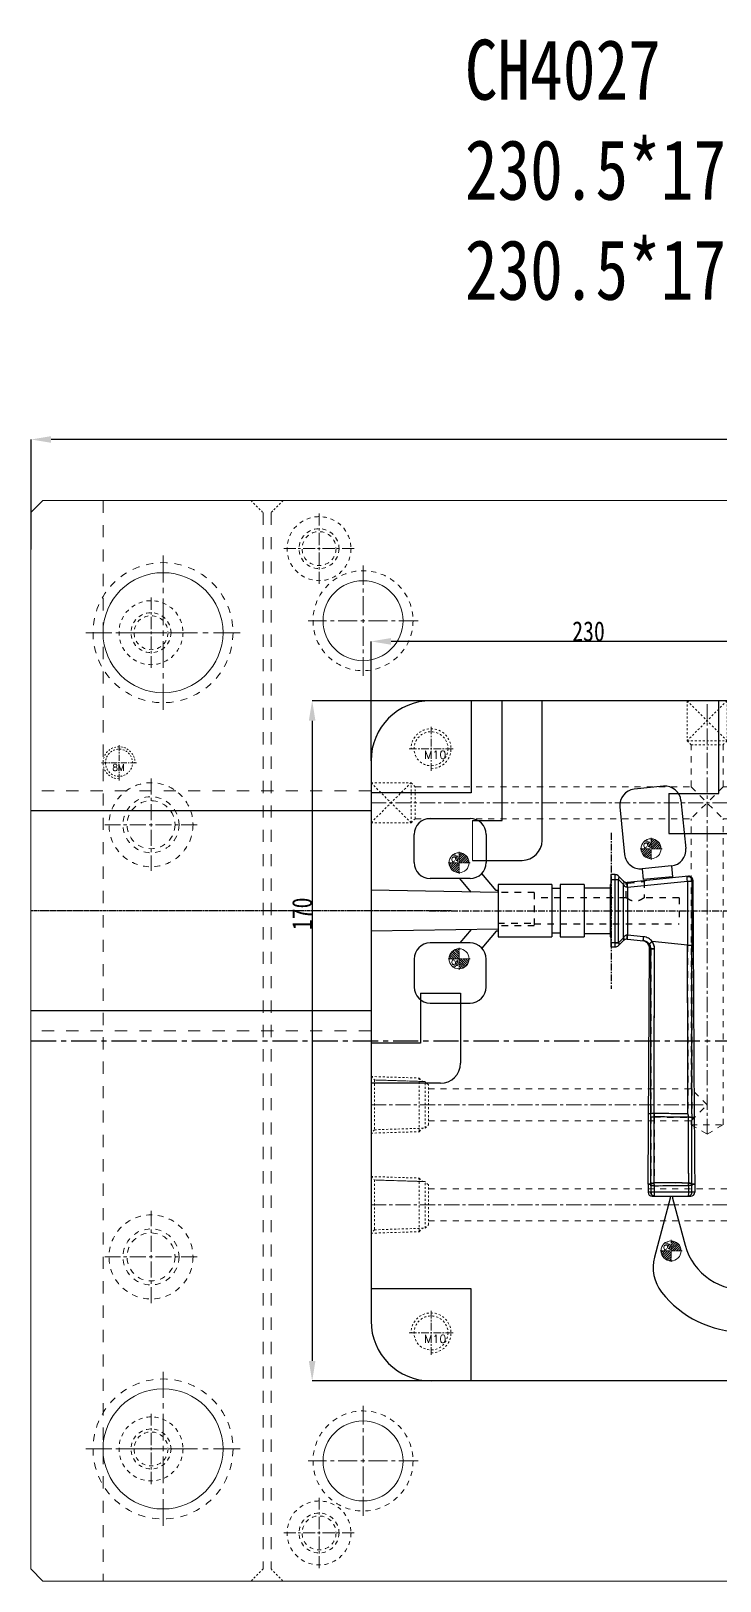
# Model space of a CAD drawing. Header units: millimetres. Extents: x 583 to 1942, y -5112 to 253.
# Drawn here: x 951.1 to 1123.4, y -1114.1 to -726.7 of the extents above; entities that cross this region are included whole.
import ezdxf

# ---------------------------------------------------------------- set-up
doc = ezdxf.new("R2010")
doc.units = ezdxf.units.MM
doc.header["$LTSCALE"] = 16.335
doc.header["$PDMODE"] = 3
doc.header["$PDSIZE"] = 0.3125
doc.linetypes.add('CENTER', pattern=[0.6, 0.375, -0.075, 0.075, -0.075])
doc.linetypes.add('HIDDEN', pattern=[0.2, 0.1, -0.1])
doc.layers.get('0').update_dxf_attribs({"linetype": 'CONTINUOUS'})
doc.layers.get('Defpoints').update_dxf_attribs({"linetype": 'CONTINUOUS'})
for name, color, linetype, lineweight in [('cool', 153, 'HIDDEN', 9), ('epin', 13, 'CONTINUOUS', 9), ('moldbase', 7, 'CONTINUOUS', 20), ('screw', 33, 'CONTINUOUS', 13)]:
    doc.layers.add(name, color=color, linetype=linetype, lineweight=lineweight)
doc.layers.add('DEFAULT_2', color=8, linetype='HIDDEN')
doc.styles.get("Standard").update_dxf_attribs({"font": 'txt', "width": 0.8})
doc.styles.add('TXT', font='txt.shx', dxfattribs={"bigfont": 'gbcbig.shx'})
doc.styles.add('TXT05', font='txt.shx', dxfattribs={"width": 0.5, "bigfont": 'gbcbig.shx'})
doc.dimstyles.new('副本 11', dxfattribs={"dimtxt": 2.5, "dimasz": 2.5, "dimexe": 1.25, "dimexo": 0.625, "dimtad": 1, "dimdsep": 46, "dimtxsty": 'Standard', "dimcen": 2.5, "dimadec": 0, "dimazin": 0, "dimtfac": 1, "dimtmove": 0, "dimatfit": 3, "dimfxl": 0, "dimarcsym": 0})

# ---------------------------------------------------------------- blocks, each defined once
blk = doc.blocks.new('*D40')
at = {"color": 4, "lineweight": -2}
for p, q in [((1036.12, -909.12), (1036.12, -879.3)), ((1261.12, -879.3), (1041.12, -879.3)), ((1266.12, -909.12), (1266.12, -879.3))]:
    blk.add_line(p, q, dxfattribs=at)
at = {"color": 4}
for points in [[(1041.12, -878.46), (1041.12, -880.13), (1036.12, -879.3)], [(1261.12, -878.46), (1261.12, -880.13), (1266.12, -879.3)]]:
    blk.add_solid(points, dxfattribs=at)
at = {"layer": 'Defpoints', "color": 0}
for p in [(1036.12, -879.3), (1036.12, -909.12), (1266.12, -909.12)]:
    blk.add_point(p, dxfattribs=at)
at = {"color": 6, "insert": (1090.48, -876.8), "char_height": 5, "attachment_point": 5}
blk.add_mtext('230', dxfattribs=at)
blk = doc.blocks.new('*D41')
at = {"color": 4, "lineweight": -2}
for p, q in [((1051.12, -894.12), (1021.4, -894.12)), ((1021.4, -899.12), (1021.4, -1059.12)), ((1051.12, -1064.12), (1021.4, -1064.12))]:
    blk.add_line(p, q, dxfattribs=at)
at = {"color": 4}
for points in [[(1020.56, -899.12), (1022.23, -899.12), (1021.4, -894.12)], [(1020.56, -1059.12), (1022.23, -1059.12), (1021.4, -1064.12)]]:
    blk.add_solid(points, dxfattribs=at)
at = {"layer": 'Defpoints', "color": 0}
for p in [(1051.12, -894.12), (1021.4, -1064.12), (1051.12, -1064.12)]:
    blk.add_point(p, dxfattribs=at)
at = {"color": 6, "insert": (1018.9, -947.38), "char_height": 5, "attachment_point": 5, "rotation": 90}
blk.add_mtext('170', dxfattribs=at)
blk = doc.blocks.new('*D44')
at = {"color": 4, "lineweight": -2}
for p, q in [((951.12, -856.36), (951.12, -828.83)), ((1346.12, -828.83), (956.12, -828.83)), ((1351.12, -856.36), (1351.12, -828.83))]:
    blk.add_line(p, q, dxfattribs=at)
at = {"color": 4}
for points in [[(956.12, -828), (956.12, -829.66), (951.12, -828.83)], [(1346.12, -828), (1346.12, -829.66), (1351.12, -828.83)]]:
    blk.add_solid(points, dxfattribs=at)
at = {"layer": 'Defpoints', "color": 0}
for p in [(951.12, -828.83), (951.12, -856.36), (1351.12, -856.36)]:
    blk.add_point(p, dxfattribs=at)
at = {"color": 6, "insert": (1139.12, -826.33), "char_height": 5, "attachment_point": 5}
blk.add_mtext('400', dxfattribs=at)
blk = doc.blocks.new('screw_m10_g')
at = {"layer": 'screw', "color": 1, "linetype": 'CENTER', "ltscale": 0.310989}
for p, q in [((0, -5.5), (0, 5.5)), ((-5.5, 0), (5.5, 0))]:
    blk.add_line(p, q, dxfattribs=at)
at = {"layer": 'screw', "linetype": 'HIDDEN', "ltscale": 0.310989}
blk.add_circle((0, 0), 4.25, dxfattribs=at)
at = {"layer": 'screw', "color": 92, "linetype": 'HIDDEN', "ltscale": 0.310989}
blk.add_arc((0, 0), 5, 270, 180, dxfattribs=at)
at = {"layer": 'screw', "color": 6, "style": 'TXT'}
blk.add_text('M10', height=2, dxfattribs=at).set_placement((-1.7, -2.5))
blk = doc.blocks.new('screw_m8_g')
at = {"layer": 'screw', "color": 1, "linetype": 'CENTER', "ltscale": 0.248791}
for p, q in [((0, -4.4), (0, 4.4)), ((-4.4, 0), (4.4, 0))]:
    blk.add_line(p, q, dxfattribs=at)
at = {"layer": 'screw', "linetype": 'HIDDEN', "ltscale": 0.248791}
blk.add_circle((0, 0), 3.4, dxfattribs=at)
at = {"layer": 'screw', "color": 92, "linetype": 'HIDDEN', "ltscale": 0.248791}
blk.add_arc((0, 0), 4, 270, 180, dxfattribs=at)
at = {"layer": 'screw', "color": 6, "style": 'TXT'}
blk.add_text('M8', height=1.6, dxfattribs=at).set_placement((-1.36, -2))
blk = doc.blocks.new('epin_ejp_5')
at = {"layer": 'epin'}
h = blk.add_hatch(dxfattribs=at)
h.set_pattern_fill('_ANSI31', color=123, scale=0.125, angle=90, style=0)
h.set_pattern_definition([(135, (-1062.761, -302.86763), (-0.280633, -0.280633), [])])
h.paths.add_polyline_path([(0, 2.5, 0.414214), (-2.5, 0), (0, 0)])
h.paths.add_polyline_path([(2.5, 0), (0, 0), (0, -2.5, 0.414214)])
at = {"layer": 'epin', "color": 1, "linetype": 'CENTER', "ltscale": 0.1}
for p, q in [((-2.75, 0), (2.75, 0)), ((0, -2.75), (0, 2.75))]:
    blk.add_line(p, q, dxfattribs=at)
at = {"layer": 'epin'}
blk.add_circle((0, 0), 2.5, dxfattribs=at)
at = {"layer": 'epin', "color": 6, "style": 'TXT05', "width": 0.5}
blk.add_text('%%c5', height=1.75, dxfattribs=at).set_placement((0.1, 0.25))
blk = doc.blocks.new('cool_jt_f12')
at = {"layer": 'cool', "ltscale": 0.3}
for p, q in [((0, 7.0785), (0.856, 6.2225)), ((0, 7.0785), (12, 6.7035)), ((0.856, 6.2225), (0.856, -6.2225)), ((13.5, 5.827375), (0.856, 6.2225)), ((0.856, 6.2225), (13.5, 5.827375)), ((12, 6.7035), (12.856, 5.8475)), ((12, 6.7035), (12, -6.7035)), ((14.327375, 5), (13.5, 5.827375)), ((13.5, -5.827375), (13.5, 5.827375)), ((14.327375, -5), (14.327375, 5)), ((0.856, -6.2225), (0, -7.0785)), ((0, -7.0785), (12, -6.7035)), ((0.856, -6.2225), (13.5, -5.827375)), ((12, -6.7035), (12.856, -5.8475)), ((13.5, -5.827375), (14.327375, -5))]:
    blk.add_line(p, q, dxfattribs=at)
blk = doc.blocks.new('8')
at = {"layer": 'cool', "ltscale": 0.932966}
for p, q in [((867.02, 868.75), (1068.36, 868.75)), ((867.02, 860.75), (1068.36, 860.75))]:
    blk.add_line(p, q, dxfattribs=at)
at = {"layer": 'cool', "color": 1, "linetype": 'CENTER', "ltscale": 0.621977}
blk.add_line((852.69, 864.75), (1082.69, 864.75), dxfattribs=at)
at = {"layer": 'cool', "color": 0, "ltscale": 0.932966}
blk.add_blockref('cool_jt_f12', (852.69, 864.75), dxfattribs=at)
at = {"layer": 'cool', "color": 0, "ltscale": 0.932966, "rotation": 180}
blk.add_blockref('cool_jt_f12', (1082.69, 864.75), dxfattribs=at)
blk = doc.blocks.new('cool_jt_g12')
at = {"layer": 'cool', "ltscale": 0.3}
for p, q in [((0, 5), (10, 5)), ((0, -5), (10, 5)), ((0, 5), (10, -5)), ((10, -5), (10, 5)), ((10, 5), (11, 4)), ((11, -4), (11, 4)), ((0, -5), (10, -5)), ((10, -5), (11, -4))]:
    blk.add_line(p, q, dxfattribs=at)
blk = doc.blocks.new('9')
at = {"layer": 'cool', "color": 1, "linetype": 'CENTER', "ltscale": 0.621977}
for p, q in [((1286.69, 882.45), (1286.69, 990.75)), ((1348.69, 882.45), (1348.69, 990.75)), ((1202.69, 965.25), (1432.69, 965.25)), ((1202.69, 889.75), (1286.69, 889.75)), ((1432.69, 889.75), (1348.69, 889.75))]:
    blk.add_line(p, q, dxfattribs=at)
at = {"layer": 'cool', "ltscale": 0.932966}
for p, q in [((1282.69, 969.25), (1282.69, 979.75)), ((1290.69, 969.25), (1290.69, 979.75)), ((1344.69, 969.25), (1344.69, 979.75)), ((1352.69, 969.25), (1352.69, 979.75)), ((1213.69, 969.25), (1282.69, 969.25)), ((1282.69, 969.25), (1290.69, 961.25)), ((1290.69, 969.25), (1282.69, 961.25)), ((1290.69, 969.25), (1344.69, 969.25)), ((1352.69, 969.25), (1344.69, 961.25)), ((1344.69, 969.25), (1352.69, 961.25)), ((1352.69, 969.25), (1421.69, 969.25)), ((1213.69, 961.25), (1282.69, 961.25)), ((1282.69, 893.75), (1282.69, 961.25)), ((1290.69, 961.25), (1344.69, 961.25)), ((1290.69, 884.75), (1290.69, 961.25)), ((1344.69, 884.75), (1344.69, 961.25)), ((1352.69, 961.25), (1421.69, 961.25)), ((1352.69, 893.75), (1352.69, 961.25)), ((1217.02, 893.75), (1282.69, 893.75)), ((1286.69, 889.75), (1282.69, 893.75)), ((1348.69, 889.75), (1352.69, 893.75)), ((1418.36, 893.75), (1352.69, 893.75)), ((1282.69, 885.75), (1286.69, 889.75)), ((1352.69, 885.75), (1348.69, 889.75)), ((1217.02, 885.75), (1282.69, 885.75)), ((1282.69, 885.75), (1282.69, 884.75)), ((1282.69, 884.75), (1290.69, 884.75)), ((1282.69, 884.75), (1286.69, 882.45)), ((1286.69, 882.45), (1290.69, 884.75)), ((1352.69, 884.75), (1344.69, 884.75)), ((1348.69, 882.45), (1344.69, 884.75)), ((1352.69, 884.75), (1348.69, 882.45)), ((1418.36, 885.75), (1352.69, 885.75)), ((1352.69, 885.75), (1352.69, 884.75))]:
    blk.add_line(p, q, dxfattribs=at)
at = {"layer": 'cool', "color": 0, "ltscale": 0.932966}
for p, rotation in [((1286.69, 990.75), 270), ((1432.69, 965.25), 180)]:
    blk.add_blockref('cool_jt_g12', p, dxfattribs=dict(at, rotation=rotation))
at = {"layer": 'cool', "color": 0, "ltscale": 0.932966, "extrusion": (0, 0, -1), "zscale": -1, "rotation": 270}
blk.add_blockref('cool_jt_g12', (-1348.69, 990.75), dxfattribs=at)
at = {"layer": 'cool', "color": 0, "ltscale": 0.932966}
for name, p in [('cool_jt_g12', (1202.69, 965.25)), ('cool_jt_f12', (1202.69, 889.75))]:
    blk.add_blockref(name, p, dxfattribs=at)
at = {"layer": 'cool', "color": 0, "ltscale": 0.932966, "extrusion": (0, 0, -1), "zscale": -1}
blk.add_blockref('cool_jt_f12', (-1432.69, 889.75), dxfattribs=at)

msp = doc.modelspace()

# ---------------------------------------------------------------- linework, layer by layer
for p, q in [((1251.117, -894.118), (1051.117, -894.118)), ((1061.117, -894.118), (1061.117, -917.118)), ((1036.117, -909.118), (1036.117, -1049.118)), ((1061.117, -917.118), (1036.117, -917.118)), ((1036.117, -921.618), (951.117, -921.618)), ((1098.313, -920.62), (1099.507, -932.56)), ((1113.597, -919.092), (1114.791, -931.032)), ((1050.877, -923.565), (1060.877, -923.565)), ((1046.877, -934.565), (1046.877, -927.565)), ((1067.377, -941.545), (1063.806, -937.289)), ((1103.885, -936.143), (1104.153, -938.829)), ((1111.209, -935.41), (1111.477, -938.097)), ((1060.877, -938.565), (1050.877, -938.565)), ((1061.171, -941.928), (1058.349, -938.565)), ((1067.877, -942.045), (1036.117, -941.49)), ((1067.877, -941.545), (1067.377, -941.545)), ((1067.877, -942.045), (1067.877, -941.545)), ((1067.877, -951.19), (1036.117, -951.745)), ((1061.171, -951.307), (1058.349, -954.67)), ((1067.377, -951.69), (1063.806, -955.946)), ((1067.877, -951.69), (1067.377, -951.69)), ((1067.877, -951.19), (1067.877, -951.69)), ((1060.877, -954.67), (1050.877, -954.67)), ((1046.877, -958.67), (1046.877, -965.67)), ((1036.117, -971.618), (951.117, -971.618)), ((1050.877, -969.67), (1060.877, -969.67)), ((1061.117, -1041.118), (1036.117, -1041.118)), ((1061.117, -1064.118), (1061.117, -1041.118)), ((1251.117, -1064.118), (1051.117, -1064.118))]:
    msp.add_line(p, q)
at = {"color": 5}
for p, q in [((1068.874, -924.017), (1068.874, -894.118)), ((1078.874, -929.017), (1078.874, -894.118)), ((1123.085, -917.306), (1123.085, -894.118)), ((1110.595, -917.306), (1123.085, -917.306)), ((1110.595, -917.306), (1110.595, -927.306)), ((1061.505, -924.017), (1068.874, -924.017)), ((1110.595, -927.306), (1128.085, -927.306)), ((1061.505, -934.017), (1073.874, -934.017)), ((1048.478, -967.243), (1048.478, -979.733)), ((1048.478, -967.243), (1058.478, -967.243)), ((1058.478, -967.243), (1058.478, -984.733)), ((1048.478, -979.733), (1036.117, -979.733)), ((1053.478, -989.733), (1036.117, -989.733))]:
    msp.add_line(p, q, dxfattribs=at)
at = {"color": 7, "linetype": 'Continuous'}
for p, q in [((1109.219, -915.509), (1101.895, -916.242)), ((1064.877, -927.565), (1064.877, -934.565)), ((1111.209, -935.41), (1103.885, -936.143)), ((1067.877, -940.085), (1067.877, -953.15)), ((1081.344, -940.085), (1067.877, -940.085)), ((1067.877, -940.085), (1067.877, -953.15)), ((1081.344, -940.085), (1081.344, -953.15)), ((1083.354, -941.09), (1081.344, -941.09)), ((1083.354, -940.085), (1083.354, -953.15)), ((1089.384, -940.085), (1083.354, -940.085)), ((1089.384, -940.085), (1089.384, -953.15)), ((1095.916, -940.939), (1089.384, -940.939)), ((1095.916, -940.085), (1095.916, -953.15)), ((1096.117, -940.085), (1095.916, -940.085)), ((1096.117, -955.663), (1096.117, -937.573)), ((1097.125, -937.573), (1096.117, -937.573)), ((1096.117, -938.779), (1097.978, -938.779)), ((1097.125, -955.663), (1097.125, -937.573)), ((1099.23, -939.178), (1097.978, -937.926)), ((1097.978, -954.599), (1097.978, -938.779)), ((1097.978, -938.779), (1099.23, -940.031)), ((1099.23, -953.346), (1099.23, -940.031)), ((1115.487, -937.997), (1100.203, -939.526)), ((1100.203, -940.726), (1115.199, -939.226)), ((1100.203, -940.726), (1100.203, -952.709)), ((1111.477, -938.097), (1104.153, -938.829)), ((1115.199, -939.226), (1116.301, -939.225)), ((1115.199, -939.226), (1115.219, -955.211)), ((1116.301, -939.225), (1116.319, -955.211)), ((1116.316, -939.023), (1116.592, -938.992)), ((1116.592, -938.992), (1116.932, -998.26)), ((1081.344, -952.145), (1083.354, -952.145)), ((1089.384, -952.296), (1095.916, -952.296)), ((1104.24, -953.113), (1100.203, -952.709)), ((1067.877, -953.15), (1081.344, -953.15)), ((1083.354, -953.15), (1089.384, -953.15)), ((1095.916, -953.15), (1096.117, -953.15)), ((1097.125, -954.658), (1096.117, -954.658)), ((1096.117, -955.663), (1097.125, -955.663)), ((1099.23, -953.346), (1097.978, -954.599)), ((1097.978, -955.309), (1099.23, -954.057)), ((1100.203, -953.709), (1104.24, -954.113)), ((1105.372, -1014.947), (1105.751, -956.096)), ((1106.095, -956.121), (1105.751, -956.096)), ((1115.219, -955.211), (1106.399, -954.329)), ((1064.877, -965.67), (1064.877, -958.67)), ((1105.487, -997.243), (1106.064, -997.254)), ((1106.063, -998.131), (1106.064, -997.254)), ((1106.86, -997.253), (1106.86, -997.266)), ((1116.351, -998.243), (1116.351, -997.399)), ((1116.351, -998.243), (1116.931, -998.258)), ((1105.449, -1014.943), (1106.068, -1014.907)), ((1105.371, -1014.964), (1105.371, -1016.968)), ((1105.371, -1014.964), (1105.449, -1014.966)), ((1117.029, -1016.968), (1105.371, -1016.968)), ((1105.372, -1014.947), (1105.449, -1014.943)), ((1106.936, -1015.327), (1106.076, -1015.327)), ((1106.076, -1015.327), (1106.076, -1016.968)), ((1106.376, -1017.973), (1116.023, -1017.973)), ((1106.936, -1016.968), (1106.936, -1015.327)), ((1116.323, -1015.246), (1115.464, -1015.246)), ((1115.464, -1015.246), (1115.464, -1016.968)), ((1116.323, -1016.968), (1116.323, -1015.246)), ((1117.027, -1014.947), (1116.328, -1014.92)), ((1116.328, -1014.936), (1116.328, -1014.92)), ((1116.95, -1014.963), (1117.029, -1014.963)), ((1117.029, -1014.963), (1117.029, -1016.968))]:
    msp.add_line(p, q, dxfattribs=at)
at = {"color": 1, "linetype": 'CENTER', "ltscale": 1.026263}
msp.add_line((951.117, -979.118), (1351.117, -979.118), dxfattribs=at)
at = {"color": 2}
for p, q in [((1110.9, -1018.473), (1106.961, -1033.17)), ((1110.9, -1017.973), (1110.9, -1018.473)), ((1111.5, -1017.973), (1111.5, -1018.473)), ((1111.5, -1018.473), (1114.628, -1030.148))]:
    msp.add_line(p, q, dxfattribs=at)
at = {"color": 7, "linetype": 'Continuous'}
for points in [[(1105.751, -956.096), (1105.715, -955.706), (1105.555, -955.218), (1105.277, -954.786), (1104.897, -954.439), (1104.443, -954.2), (1104.231, -954.15)], [(1116.931, -998.258), (1116.941, -1004.306), (1116.955, -1009.97), (1117.027, -1014.947)]]:
    msp.add_lwpolyline(points, dxfattribs=at)
for centre, radius, start, end in [((1051.117, -909.118), 15, 90, 180), ((1102.293, -920.222), 4, 95.71059, 185.71059), ((1109.617, -919.49), 4, 5.71059, 95.71059), ((1050.877, -927.565), 4, 90, 180), ((1060.877, -927.565), 4, 0, 90), ((1103.487, -932.162), 4, 185.71059, 275.71059), ((1110.811, -931.43), 4, 275.71059, 5.71059), ((1050.877, -934.565), 4, 180, 270), ((1060.877, -934.565), 4, 270, 0), ((1050.877, -958.67), 4, 90, 180), ((1060.877, -958.67), 4, 0, 90), ((1050.877, -965.67), 4, 180, 270), ((1060.877, -965.67), 4, 270, 0), ((1051.117, -1049.118), 15, 180, 270)]:
    msp.add_arc(centre, radius, start, end)
at = {"color": 5}
for centre in [(1073.874, -929.017), (1053.478, -984.733)]:
    msp.add_arc(centre, 5, 270, 0, dxfattribs=at)
at = {"color": 7, "linetype": 'Continuous'}
for centre, radius, start, end in [((1097.125, -938.779), 1.206, 45, 90), ((1100.083, -938.326), 1.206, 225, 275.71059), ((1115.313, -939.028), 1.008, 81.84662, 95.64849), ((1115.314, -939.019), 1, 80.10723, 81.84378), ((1115.316, -939.008), 0.988, 75.76676, 80.11243), ((1115.587, -938.997), 1.005, 0.32812, 95.71059), ((1097.125, -954.457), 1.206, 270, 315.00033), ((1100.083, -954.909), 1.206, 84.28941, 135.0011), ((1104.012, -956.113), 2.98, 359.84825, 36.76603), ((1108.178, -1014.958), 2.11, 178.61025, 179.46242), ((1107.83, -1014.595), 0.897, 180.54338, 181.527), ((1110.775, -1014.668), 3.842, 179.26835, 180.31401), ((833.225, -1016.194), 273.712, 0.18154, 0.315), ((1111.614, -1014.761), 3.847, 0.25992, 1.13472), ((1106.376, -1016.968), 1.005, 180, 270), ((1108.247, -1014.957), 2.18, 179.49191, 181.33175), ((1099.415, -1015.322), 6.661, 359.96176, 2.70461), ((1107.073, -1016.978), 0.995, 233.7795, 269.92884), ((1095.34, 656.108), 1671.475, 270.397467, 270.68981), ((1115.327, -1016.978), 0.995, 270.07171, 306.27098), ((1116.024, -1016.968), 1.005, 270, 0), ((1123.23, -1015.246), 6.907, 177.91814, 180.00264), ((1114.164, -1014.956), 2.164, 358.97226, 0.52663)]:
    msp.add_arc(centre, radius, start, end, dxfattribs=at)
at = {"color": 2}
for centre, radius, start, end in [((1129.117, -1026.266), 15, 195, 0), ((1116.621, -1035.758), 10, 165, 218.06855), ((1129.217, -1025.893), 26, 218.06855, 321.45719)]:
    msp.add_arc(centre, radius, start, end, dxfattribs=at)
at = {"color": 7, "linetype": 'Continuous'}
for points, knots in [([(1097.978, -938.779), (1098.018, -938.697), (1098.082, -938.537), (1098.121, -938.298), (1098.092, -938.085), (1098.021, -937.969), (1097.978, -937.926)], [0, 0, 0, 0, 0.3020114, 0.5671693, 0.7956576, 1, 1, 1, 1]), ([(1099.23, -940.031), (1099.273, -939.947), (1099.338, -939.782), (1099.374, -939.537), (1099.339, -939.329), (1099.271, -939.219), (1099.23, -939.178)], [0, 0, 0, 0, 0.3124611, 0.58482, 0.809764, 1, 1, 1, 1]), ([(1100.203, -940.726), (1100.149, -940.738), (1100.035, -940.743), (1099.818, -940.696), (1099.587, -940.545), (1099.382, -940.303), (1099.276, -940.123), (1099.23, -940.031)], [0, 0, 0, 0, 0.1309892, 0.2614421, 0.5140771, 0.7592724, 1, 1, 1, 1]), ([(1100.203, -939.526), (1100.193, -939.527), (1100.182, -939.548), (1100.174, -939.577), (1100.167, -939.617), (1100.162, -939.667), (1100.156, -939.756), (1100.153, -939.893), (1100.157, -940.079), (1100.171, -940.361), (1100.189, -940.579), (1100.203, -940.726)], [0, 0, 0, 0, 0.0242631, 0.0475474, 0.0798265, 0.1216873, 0.1728609, 0.3010726, 0.4589204, 0.6356505, 1, 1, 1, 1]), ([(1115.199, -939.226), (1115.192, -939.149), (1115.181, -938.996), (1115.169, -938.775), (1115.162, -938.571), (1115.161, -938.391), (1115.165, -938.243), (1115.174, -938.133), (1115.186, -938.065), (1115.2, -938.033), (1115.209, -938.025), (1115.213, -938.025)], [0, 0, 0, 0, 0.1924576, 0.3777343, 0.54828, 0.6979462, 0.8212839, 0.9137738, 0.9726413, 0.9895919, 1, 1, 1, 1]), ([(1116.316, -939.023), (1116.315, -938.921), (1116.282, -938.706), (1116.155, -938.461), (1116.005, -938.29), (1115.826, -938.149), (1115.667, -938.078), (1115.559, -938.05)], [0, 0, 0, 0, 0.2320921, 0.4846086, 0.6151934, 0.745907, 1, 1, 1, 1]), ([(1116.301, -939.225), (1116.301, -939.199), (1116.301, -939.162), (1116.303, -939.115), (1116.305, -939.085), (1116.307, -939.06), (1116.309, -939.041), (1116.312, -939.03), (1116.314, -939.023), (1116.316, -939.023)], [0, 0, 0, 0, 0.37751, 0.5488187, 0.6992118, 0.8224478, 0.9150745, 0.9745469, 1, 1, 1, 1]), ([(1100.203, -952.709), (1100.105, -952.691), (1099.894, -952.702), (1099.617, -952.85), (1099.396, -953.075), (1099.281, -953.253), (1099.23, -953.346)], [0, 0, 0, 0, 0.2429514, 0.489927, 0.7427963, 1, 1, 1, 1]), ([(1100.203, -952.709), (1100.191, -952.831), (1100.176, -953.012), (1100.165, -953.247), (1100.161, -953.402), (1100.164, -953.531), (1100.17, -953.616), (1100.179, -953.666), (1100.186, -953.69), (1100.195, -953.709), (1100.203, -953.709)], [0, 0, 0, 0, 0.3631813, 0.5397348, 0.6977003, 0.8262635, 0.9196999, 0.9521647, 0.9755962, 1, 1, 1, 1]), ([(1097.125, -954.658), (1097.279, -954.658), (1097.564, -954.649), (1097.849, -954.62), (1097.978, -954.599)], [0, 0, 0, 0, 0.5411425, 1, 1, 1, 1]), ([(1097.978, -954.599), (1098.01, -954.662), (1098.061, -954.791), (1098.097, -954.988), (1098.074, -955.17), (1098.015, -955.272), (1097.978, -955.309)], [0, 0, 0, 0, 0.2829276, 0.5496817, 0.7875334, 1, 1, 1, 1]), ([(1099.23, -954.057), (1099.268, -954.019), (1099.327, -953.917), (1099.35, -953.735), (1099.314, -953.538), (1099.262, -953.41), (1099.23, -953.346)], [0, 0, 0, 0, 0.2124798, 0.4503387, 0.7170888, 1, 1, 1, 1]), ([(1104.24, -954.113), (1104.232, -954.112), (1104.222, -954.094), (1104.215, -954.07), (1104.206, -954.019), (1104.2, -953.935), (1104.198, -953.807), (1104.201, -953.651), (1104.213, -953.416), (1104.228, -953.235), (1104.24, -953.113)], [0, 0, 0, 0, 0.0243322, 0.0476899, 0.080062, 0.1732865, 0.3016762, 0.4595858, 0.6362306, 1, 1, 1, 1]), ([(1106.399, -954.329), (1106.271, -954.159), (1105.981, -953.844), (1105.457, -953.474), (1104.869, -953.22), (1104.451, -953.134), (1104.24, -953.113)], [0, 0, 0, 0, 0.2503259, 0.5004078, 0.7502802, 1, 1, 1, 1]), ([(1105.693, -954.925), (1105.522, -954.699), (1105.08, -954.315), (1104.522, -954.141), (1104.24, -954.113)], [0, 0, 0, 0, 0.4999965, 1, 1, 1, 1]), ([(1106.399, -954.329), (1106.309, -954.397), (1106.177, -954.498), (1106.01, -954.632), (1105.903, -954.72), (1105.816, -954.796), (1105.753, -954.854), (1105.715, -954.892), (1105.698, -954.914), (1105.694, -954.922), (1105.693, -954.925)], [0, 0, 0, 0, 0.3658318, 0.5381648, 0.6911477, 0.8165794, 0.9103489, 0.970524, 0.9887898, 1, 1, 1, 1]), ([(1106.095, -956.121), (1106.096, -955.908), (1106.025, -955.479), (1105.821, -955.096), (1105.693, -954.925)], [0, 0, 0, 0, 0.4996925, 1, 1, 1, 1]), ([(1106.095, -956.121), (1106.124, -956.121), (1106.22, -956.121), (1106.411, -956.12), (1106.681, -956.12), (1106.885, -956.121), (1106.992, -956.121)], [0, 0, 0, 0, 0.0961542, 0.3189928, 0.6408871, 1, 1, 1, 1]), ([(1115.219, -955.211), (1115.465, -955.211), (1115.832, -955.211), (1116.198, -955.211), (1116.319, -955.211)], [0, 0, 0, 0, 0.670886, 1, 1, 1, 1]), ([(1106.068, -1014.907), (1106.067, -1013.548), (1106.065, -1010.093), (1106.061, -1004.502), (1106.062, -1000.268), (1106.063, -998.131)], [0, 0, 0, 0, 0.2429088, 0.617882, 1, 1, 1, 1]), ([(1106.063, -998.131), (1106.094, -998.128), (1106.185, -998.125), (1106.358, -998.121), (1106.592, -998.118), (1106.766, -998.117), (1106.858, -998.117)], [0, 0, 0, 0, 0.1163195, 0.3430269, 0.6535542, 1, 1, 1, 1]), ([(1106.86, -997.266), (1106.684, -997.266), (1106.419, -997.267), (1106.154, -997.266), (1106.064, -997.267)], [0, 0, 0, 0, 0.6611989, 1, 1, 1, 1]), ([(1106.933, -1014.604), (1106.931, -1014.439), (1106.922, -1014.11), (1106.914, -1013.615), (1106.907, -1013.117), (1106.897, -1012.45), (1106.888, -1011.612), (1106.876, -1010.26), (1106.867, -1008.555), (1106.862, -1006.494), (1106.858, -1004.417), (1106.855, -1001.623), (1106.856, -999.521), (1106.858, -998.117)], [0, 0, 0, 0, 0.0299162, 0.0599642, 0.0901381, 0.1204262, 0.1813465, 0.2426923, 0.3664947, 0.4915488, 0.6176228, 0.7445264, 1, 1, 1, 1]), ([(1115.353, -998.235), (1113.93, -998.236), (1111.098, -998.185), (1108.267, -998.125), (1106.858, -998.117)], [0, 0, 0, 0, 0.5024094, 1, 1, 1, 1]), ([(1115.349, -997.398), (1113.928, -997.388), (1111.098, -997.323), (1108.268, -997.267), (1106.86, -997.266)], [0, 0, 0, 0, 0.5024015, 1, 1, 1, 1]), ([(1115.353, -998.235), (1115.377, -1001.003), (1115.392, -1006.486), (1115.421, -1011.968), (1115.46, -1014.681)], [0, 0, 0, 0, 0.5050522, 1, 1, 1, 1]), ([(1116.351, -998.243), (1116.237, -998.241), (1115.904, -998.237), (1115.571, -998.235), (1115.353, -998.235)], [0, 0, 0, 0, 0.3430771, 1, 1, 1, 1]), ([(1116.328, -1014.92), (1116.306, -1013.531), (1116.27, -1007.972), (1116.353, -1002.413), (1116.351, -998.243)], [0, 0, 0, 0, 0.249876, 1, 1, 1, 1]), ([(1106.068, -1014.907), (1106.086, -1014.863), (1106.149, -1014.803), (1106.253, -1014.744), (1106.408, -1014.681), (1106.637, -1014.628), (1106.832, -1014.608), (1106.933, -1014.604)], [0, 0, 0, 0, 0.1507767, 0.2561101, 0.3814224, 0.6784635, 1, 1, 1, 1]), ([(1106.068, -1014.938), (1106.085, -1014.894), (1106.147, -1014.833), (1106.251, -1014.771), (1106.405, -1014.705), (1106.636, -1014.648), (1106.831, -1014.625), (1106.933, -1014.619)], [0, 0, 0, 0, 0.1506354, 0.2558912, 0.3811709, 0.6783298, 1, 1, 1, 1]), ([(1106.068, -1015.008), (1106.076, -1014.989), (1106.102, -1014.95), (1106.163, -1014.898), (1106.249, -1014.849), (1106.404, -1014.784), (1106.634, -1014.725), (1106.83, -1014.698), (1106.933, -1014.689)], [0, 0, 0, 0, 0.0638053, 0.1461097, 0.2503673, 0.3757542, 0.6752912, 1, 1, 1, 1]), ([(1115.46, -1014.681), (1114.039, -1014.647), (1111.197, -1014.576), (1108.354, -1014.578), (1106.933, -1014.619)], [0, 0, 0, 0, 0.5001122, 1, 1, 1, 1]), ([(1115.46, -1014.681), (1115.564, -1014.683), (1115.758, -1014.698), (1115.988, -1014.74), (1116.14, -1014.789), (1116.226, -1014.828), (1116.289, -1014.869), (1116.319, -1014.903), (1116.328, -1014.92)], [0, 0, 0, 0, 0.3370442, 0.6331196, 0.7551411, 0.8569222, 0.938059, 1, 1, 1, 1]), ([(1116.328, -1014.936), (1116.32, -1014.92), (1116.292, -1014.886), (1116.23, -1014.844), (1116.144, -1014.803), (1115.988, -1014.752), (1115.757, -1014.707), (1115.562, -1014.69), (1115.46, -1014.685)], [0, 0, 0, 0, 0.0592351, 0.1385901, 0.2414463, 0.3667648, 0.6694108, 1, 1, 1, 1]), ([(1115.464, -1015.246), (1115.463, -1015.204), (1115.462, -1015.036), (1115.462, -1014.869), (1115.461, -1014.744)], [0, 0, 0, 0, 0.2525306, 1, 1, 1, 1]), ([(1116.328, -1014.995), (1116.32, -1014.979), (1116.292, -1014.948), (1116.231, -1014.908), (1116.145, -1014.869), (1115.989, -1014.818), (1115.758, -1014.771), (1115.563, -1014.75), (1115.461, -1014.744)], [0, 0, 0, 0, 0.0563341, 0.1339992, 0.2362617, 0.3618436, 0.6666699, 1, 1, 1, 1]), ([(1105.449, -1014.966), (1105.526, -1014.968), (1105.733, -1014.983), (1105.939, -1014.999), (1106.068, -1015.008)], [0, 0, 0, 0, 0.3753438, 1, 1, 1, 1]), ([(1106.076, -1016.968), (1106.076, -1017.124), (1106.15, -1017.441), (1106.361, -1017.689), (1106.486, -1017.781)], [0, 0, 0, 0, 0.500905, 1, 1, 1, 1]), ([(1107.071, -1017.973), (1107.06, -1017.973), (1107.044, -1017.955), (1107.031, -1017.927), (1107.012, -1017.877), (1106.993, -1017.793), (1106.964, -1017.612), (1106.942, -1017.333), (1106.936, -1017.096), (1106.936, -1016.968)], [0, 0, 0, 0, 0.0318208, 0.0582499, 0.0927431, 0.1857326, 0.3087282, 0.6264693, 1, 1, 1, 1]), ([(1115.464, -1016.968), (1115.464, -1017.096), (1115.458, -1017.333), (1115.435, -1017.612), (1115.407, -1017.793), (1115.387, -1017.877), (1115.369, -1017.927), (1115.355, -1017.955), (1115.339, -1017.973), (1115.328, -1017.973)], [0, 0, 0, 0, 0.3735406, 0.6912777, 0.8142711, 0.9072587, 0.9417514, 0.9681799, 1, 1, 1, 1]), ([(1115.914, -1017.78), (1116.039, -1017.688), (1116.249, -1017.44), (1116.323, -1017.124), (1116.323, -1016.968)], [0, 0, 0, 0, 0.4991046, 1, 1, 1, 1]), ([(1116.328, -1014.995), (1116.458, -1014.988), (1116.665, -1014.975), (1116.872, -1014.964), (1116.95, -1014.963)], [0, 0, 0, 0, 0.6246655, 1, 1, 1, 1])]:
    msp.add_open_spline(points, degree=3, knots=knots, dxfattribs=at)
for points in [[(1106.064, -997.254), (1106.074, -983.543), (1106.085, -969.832), (1106.096, -956.121)], [(1106.86, -997.253), (1106.903, -983.542), (1106.947, -969.831), (1106.992, -956.121)], [(1115.349, -997.398), (1115.306, -983.336), (1115.263, -969.273), (1115.219, -955.211)], [(1116.35, -997.399), (1116.34, -983.336), (1116.33, -969.274), (1116.319, -955.211)], [(1106.86, -997.266), (1106.859, -997.55), (1106.859, -997.834), (1106.858, -998.117)], [(1115.349, -997.398), (1115.351, -997.677), (1115.35, -997.956), (1115.353, -998.235)]]:
    msp.add_open_spline(points, degree=3, dxfattribs=at)
at = {"layer": 'DEFAULT_2', "color": 1, "linetype": 'CENTER', "ltscale": 0.277713}
for p, q in [((1096.117, -927.148), (1096.117, -966.087)), ((1050.664, -946.618), (1141.57, -946.618))]:
    msp.add_line(p, q, dxfattribs=at)
at = {"layer": 'DEFAULT_2', "color": 8, "linetype": 'HIDDEN'}
for p, q in [((1099.886, -939.675), (1099.742, -939.482)), ((1099.886, -943.351), (1099.886, -939.675)), ((1100.203, -939.526), (1100.38, -939.726)), ((1100.38, -939.726), (1104.408, -939.287)), ((1104.589, -939.087), (1104.408, -939.287)), ((1104.408, -939.287), (1104.408, -943.351)), ((1076.922, -942.045), (1067.877, -942.045)), ((1076.922, -942.045), (1076.922, -950.386)), ((1099.886, -943.351), (1076.922, -943.351)), ((1113.102, -943.351), (1104.408, -943.351)), ((1113.102, -943.351), (1113.102, -949.884)), ((1067.877, -949.683), (1076.922, -949.683)), ((1076.922, -950.386), (1067.877, -950.386)), ((1076.922, -949.884), (1113.102, -949.884)), ((1104.231, -954.15), (1103.942, -954.083)), ((1105.751, -956.096), (1106.095, -956.121)), ((1106.858, -998.117), (1106.86, -997.266)), ((1106.858, -998.117), (1115.353, -998.235)), ((1115.349, -997.398), (1106.86, -997.266)), ((1115.349, -997.398), (1115.353, -998.235)), ((1116.931, -998.258), (1116.351, -998.249)), ((1106.068, -1014.907), (1105.372, -1014.947)), ((1106.933, -1014.619), (1106.933, -1014.604)), ((1105.371, -1014.964), (1105.371, -1014.951)), ((1116.328, -1014.92), (1116.328, -1014.936)), ((1117.029, -1014.952), (1117.029, -1014.963))]:
    msp.add_line(p, q, dxfattribs=at)
at = {"layer": 'DEFAULT_2', "color": 1, "linetype": 'CENTER', "ltscale": 0.048144}
msp.add_line((1056.117, -946.618), (951.117, -946.618), dxfattribs=at)
at = {"layer": 'DEFAULT_2', "color": 8, "linetype": 'HIDDEN'}
for centre, radius, start, end in [((2631.959, -999.466), 1525.101, 179.94933, 180.568718), ((1108.133, -1014.957), 2.065, 178.60208, 179.46696), ((1103.712, -1985.232), 970.618, 89.3065, 89.809877), ((1110.801, -1014.668), 3.868, 179.26897, 180.31074), ((830.932, -1016.203), 276.005, 0.18198, 0.3143), ((1111.628, -1014.761), 3.833, 0.25851, 1.13583), ((1099.256, -1015.326), 6.82, 359.9937, 2.67181), ((1095.338, 656.511), 1671.878, 270.397468, 270.68974), ((1123.137, -1015.244), 6.813, 177.9036, 180.017)]:
    msp.add_arc(centre, radius, start, end, dxfattribs=at)
for points, knots in [([(1099.886, -939.675), (1099.886, -939.675), (1099.887, -939.676), (1099.888, -939.676), (1099.891, -939.677), (1099.896, -939.678), (1099.905, -939.681), (1099.919, -939.685), (1099.937, -939.69), (1099.959, -939.696), (1099.985, -939.702), (1100.026, -939.712), (1100.088, -939.722), (1100.173, -939.731), (1100.272, -939.734), (1100.343, -939.73), (1100.38, -939.726)], [0, 0, 0, 0, 0.0010683, 0.0042617, 0.0095626, 0.0169542, 0.0379424, 0.0670962, 0.1042905, 0.1494001, 0.202246, 0.2626307, 0.4053623, 0.57662, 0.7751591, 1, 1, 1, 1]), ([(1100.203, -940.726), (1100.189, -940.58), (1100.171, -940.362), (1100.157, -940.081), (1100.153, -939.894), (1100.155, -939.758), (1100.161, -939.668), (1100.167, -939.618), (1100.174, -939.578), (1100.182, -939.549), (1100.193, -939.527), (1100.203, -939.526)], [0, 0, 0, 0, 0.3631702, 0.5397191, 0.6976809, 0.8262417, 0.8776295, 0.9197005, 0.9521649, 0.9755962, 1, 1, 1, 1]), ([(1116.316, -939.023), (1116.314, -939.023), (1116.312, -939.031), (1116.309, -939.041), (1116.307, -939.06), (1116.305, -939.085), (1116.303, -939.115), (1116.301, -939.162), (1116.301, -939.199), (1116.301, -939.225)], [0, 0, 0, 0, 0.0254981, 0.0850688, 0.1777943, 0.3010799, 0.4514396, 0.6226598, 1, 1, 1, 1]), ([(1104.408, -943.351), (1104.348, -943.393), (1104.13, -943.541), (1103.8, -943.745), (1103.4, -943.955), (1103.022, -944.113), (1102.6, -944.231), (1102.147, -944.275), (1101.694, -944.231), (1101.272, -944.113), (1100.894, -943.955), (1100.494, -943.745), (1100.164, -943.541), (1099.946, -943.393), (1099.886, -943.351)], [0, 0, 0, 0, 0.0443228, 0.1597828, 0.2350486, 0.3183115, 0.4074718, 0.5000009, 0.5925301, 0.6816901, 0.7649526, 0.8402183, 0.9556778, 1, 1, 1, 1]), ([(1100.203, -953.709), (1100.195, -953.709), (1100.186, -953.691), (1100.179, -953.666), (1100.17, -953.616), (1100.164, -953.531), (1100.161, -953.404), (1100.165, -953.248), (1100.176, -953.013), (1100.191, -952.831), (1100.203, -952.709)], [0, 0, 0, 0, 0.0242635, 0.0475483, 0.0798284, 0.1728414, 0.3010567, 0.4589085, 0.6356428, 1, 1, 1, 1]), ([(1097.978, -954.599), (1097.848, -954.62), (1097.642, -954.641), (1097.358, -954.655), (1097.204, -954.658), (1097.125, -954.658)], [0, 0, 0, 0, 0.4595399, 0.7245636, 1, 1, 1, 1]), ([(1099.23, -953.346), (1099.265, -953.416), (1099.319, -953.554), (1099.351, -953.757), (1099.321, -953.931), (1099.264, -954.023), (1099.23, -954.057)], [0, 0, 0, 0, 0.3121424, 0.5846854, 0.8096209, 1, 1, 1, 1]), ([(1106.992, -956.121), (1106.885, -956.121), (1106.681, -956.12), (1106.411, -956.12), (1106.22, -956.121), (1106.124, -956.121), (1106.095, -956.121)], [0, 0, 0, 0, 0.359111, 0.6810062, 0.9038455, 1, 1, 1, 1]), ([(1106.992, -956.121), (1106.991, -955.961), (1106.967, -955.64), (1106.853, -955.172), (1106.665, -954.729), (1106.495, -954.457), (1106.399, -954.329)], [0, 0, 0, 0, 0.2501412, 0.5002178, 0.75027, 1, 1, 1, 1]), ([(1115.219, -955.211), (1115.349, -955.211), (1115.595, -955.21), (1115.924, -955.21), (1116.161, -955.211), (1116.281, -955.21), (1116.319, -955.211)], [0, 0, 0, 0, 0.3556981, 0.6707451, 0.8970899, 1, 1, 1, 1]), ([(1106.063, -998.131), (1106.062, -999.559), (1106.061, -1003.1), (1106.064, -1008.691), (1106.067, -1012.856), (1106.068, -1014.907)], [0, 0, 0, 0, 0.2552198, 0.6332578, 1, 1, 1, 1]), ([(1115.749, -998.235), (1115.717, -998.235), (1115.585, -998.234), (1115.453, -998.235), (1115.353, -998.235)], [0, 0, 0, 0, 0.2401654, 1, 1, 1, 1]), ([(1115.353, -998.235), (1115.377, -1001.004), (1115.392, -1006.488), (1115.421, -1011.971), (1115.46, -1014.685)], [0, 0, 0, 0, 0.5050547, 1, 1, 1, 1]), ([(1115.749, -998.235), (1115.883, -998.235), (1116.084, -998.236), (1116.284, -998.236), (1116.351, -998.237)], [0, 0, 0, 0, 0.668663, 1, 1, 1, 1]), ([(1116.328, -1014.92), (1116.307, -1013.531), (1116.272, -1007.97), (1116.353, -1002.409), (1116.351, -998.237)], [0, 0, 0, 0, 0.2497532, 1, 1, 1, 1]), ([(1116.328, -1014.92), (1116.32, -1014.903), (1116.289, -1014.87), (1116.226, -1014.829), (1116.14, -1014.791), (1115.988, -1014.743), (1115.758, -1014.702), (1115.564, -1014.685), (1115.46, -1014.681)], [0, 0, 0, 0, 0.0617461, 0.1424986, 0.2439634, 0.3658407, 0.6622165, 1, 1, 1, 1]), ([(1115.464, -1015.246), (1115.463, -1015.204), (1115.462, -1015.036), (1115.461, -1014.869), (1115.461, -1014.744)], [0, 0, 0, 0, 0.2525312, 1, 1, 1, 1]), ([(1106.068, -1015.008), (1106.014, -1015.004), (1105.912, -1014.997), (1105.771, -1014.987), (1105.651, -1014.978), (1105.564, -1014.972), (1105.506, -1014.968), (1105.471, -1014.967), (1105.441, -1014.966), (1105.416, -1014.965), (1105.399, -1014.965), (1105.388, -1014.964), (1105.382, -1014.964), (1105.377, -1014.964), (1105.374, -1014.965), (1105.372, -1014.964), (1105.371, -1014.965), (1105.371, -1014.964)], [0, 0, 0, 0, 0.2341299, 0.4372234, 0.6091773, 0.7498906, 0.8085095, 0.8593061, 0.9022861, 0.9374534, 0.9648096, 0.9755586, 0.9843545, 0.9911972, 0.996086, 0.9990204, 1, 1, 1, 1]), ([(1107.071, -1017.973), (1106.942, -1017.973), (1106.68, -1017.92), (1106.349, -1017.696), (1106.127, -1017.362), (1106.076, -1017.098), (1106.076, -1016.968)], [0, 0, 0, 0, 0.2489524, 0.4984759, 0.7488959, 1, 1, 1, 1]), ([(1115.914, -1017.78), (1115.85, -1017.827), (1115.667, -1017.931), (1115.457, -1017.973), (1115.328, -1017.973)], [0, 0, 0, 0, 0.3760499, 1, 1, 1, 1]), ([(1117.029, -1014.963), (1117.029, -1014.963), (1117.027, -1014.963), (1117.026, -1014.963), (1117.022, -1014.963), (1117.015, -1014.962), (1117.002, -1014.962), (1116.983, -1014.962), (1116.958, -1014.962), (1116.928, -1014.962), (1116.892, -1014.963), (1116.834, -1014.965), (1116.747, -1014.97), (1116.627, -1014.977), (1116.485, -1014.986), (1116.383, -1014.992), (1116.328, -1014.995)], [0, 0, 0, 0, 0.0009847, 0.0039256, 0.0088223, 0.0156737, 0.0352364, 0.0626077, 0.0977849, 0.1407686, 0.1915625, 0.2501739, 0.3908687, 0.5628087, 0.7658885, 1, 1, 1, 1])]:
    msp.add_open_spline(points, degree=3, knots=knots, dxfattribs=at)
for points in [[(1115.213, -938.025), (1115.328, -938.013), (1115.446, -938.022), (1115.559, -938.05)], [(1106.096, -956.121), (1106.085, -969.832), (1106.074, -983.543), (1106.064, -997.254)], [(1106.86, -997.253), (1106.903, -983.542), (1106.947, -969.831), (1106.992, -956.121)], [(1115.219, -955.211), (1115.263, -969.273), (1115.306, -983.336), (1115.349, -997.398)], [(1116.319, -955.211), (1116.33, -969.274), (1116.34, -983.336), (1116.35, -997.399)]]:
    msp.add_open_spline(points, degree=3, dxfattribs=at)
at = {"layer": 'epin', "color": 5}
msp.add_line((1061.505, -924.017), (1061.505, -934.017), dxfattribs=at)
at = {"layer": 'moldbase'}
for p, q in [((954.117, -844.118), (951.117, -847.118)), ((1348.117, -844.118), (954.117, -844.118)), ((951.117, -847.118), (951.117, -1111.118)), ((951.117, -1111.118), (954.117, -1114.118)), ((1348.117, -1114.118), (954.117, -1114.118))]:
    msp.add_line(p, q, dxfattribs=at)
at = {"layer": 'moldbase', "color": 8, "linetype": 'HIDDEN', "ltscale": 1.865932}
for p, q in [((969.117, -844.118), (969.117, -1114.118)), ((1009.117, -847.118), (1009.117, -1111.118)), ((1011.117, -847.118), (1011.117, -1111.118)), ((1036.117, -916.618), (951.117, -916.618)), ((1036.117, -976.618), (951.117, -976.618))]:
    msp.add_line(p, q, dxfattribs=at)
at = {"layer": 'moldbase', "color": 8, "linetype": 'HIDDEN', "ltscale": 0.27989}
for p, q in [((1006.117, -844.118), (1009.117, -847.118)), ((1014.117, -844.118), (1011.117, -847.118)), ((1009.117, -1111.118), (1006.117, -1114.118)), ((1011.117, -1111.118), (1014.117, -1114.118))]:
    msp.add_line(p, q, dxfattribs=at)
at = {"layer": 'moldbase', "color": 1, "linetype": 'CENTER', "ltscale": 0.497582}
for p, q in [((1023.117, -847.318), (1023.117, -864.918)), ((1031.917, -856.118), (1014.317, -856.118)), ((981.117, -868.318), (981.117, -885.918)), ((989.917, -877.118), (972.317, -877.118)), ((981.117, -1089.918), (981.117, -1072.318)), ((989.917, -1081.118), (972.317, -1081.118)), ((1023.117, -1110.918), (1023.117, -1093.318)), ((1031.917, -1102.118), (1014.317, -1102.118))]:
    msp.add_line(p, q, dxfattribs=at)
at = {"layer": 'moldbase', "color": 1, "linetype": 'CENTER', "ltscale": 1.08846}
for p, q in [((984.117, -857.868), (984.117, -896.368)), ((1003.367, -877.118), (964.867, -877.118)), ((984.117, -1100.368), (984.117, -1061.868)), ((1003.367, -1081.118), (964.867, -1081.118))]:
    msp.add_line(p, q, dxfattribs=at)
at = {"layer": 'moldbase', "color": 1, "linetype": 'CENTER', "ltscale": 0.777472}
for p, q in [((1034.117, -860.368), (1034.117, -887.868)), ((1047.867, -874.118), (1020.367, -874.118)), ((1034.117, -1097.868), (1034.117, -1070.368)), ((1047.867, -1084.118), (1020.367, -1084.118))]:
    msp.add_line(p, q, dxfattribs=at)
at = {"layer": 'moldbase', "color": 1, "linetype": 'CENTER', "ltscale": 0.653076}
for p, q in [((981.117, -913.568), (981.117, -936.668)), ((992.667, -925.118), (969.567, -925.118)), ((981.117, -1044.668), (981.117, -1021.568)), ((992.667, -1033.118), (969.567, -1033.118))]:
    msp.add_line(p, q, dxfattribs=at)
at = {"layer": 'moldbase', "color": 8, "linetype": 'HIDDEN', "ltscale": 0.621977}
for centre, radius in [((1023.117, -856.118), 8), ((1023.117, -856.118), 5), ((1023.117, -856.118), 4.25), ((981.117, -877.118), 8), ((981.117, -877.118), 5), ((981.117, -877.118), 4.25), ((981.117, -1081.118), 8), ((981.117, -1081.118), 5), ((981.117, -1081.118), 4.25), ((1023.117, -1102.118), 8), ((1023.117, -1102.118), 5), ((1023.117, -1102.118), 4.25)]:
    msp.add_circle(centre, radius, dxfattribs=at)
at = {"layer": 'moldbase', "color": 8, "linetype": 'HIDDEN', "ltscale": 1.08846}
for centre in [(984.117, -877.118), (984.117, -1081.118)]:
    msp.add_circle(centre, 17.5, dxfattribs=at)
at = {"layer": 'moldbase'}
for centre, radius in [((984.117, -877.118), 15), ((1034.117, -874.118), 10), ((984.117, -1081.118), 15), ((1034.117, -1084.118), 10)]:
    msp.add_circle(centre, radius, dxfattribs=at)
at = {"layer": 'moldbase', "color": 8, "linetype": 'HIDDEN', "ltscale": 0.777472}
for centre in [(1034.117, -874.118), (1034.117, -1084.118)]:
    msp.add_circle(centre, 12.5, dxfattribs=at)
at = {"layer": 'moldbase', "color": 8, "linetype": 'HIDDEN', "ltscale": 0.870768}
for centre, radius in [((981.117, -925.118), 10.5), ((981.117, -925.118), 7), ((981.117, -925.118), 6), ((981.117, -1033.118), 10.5), ((981.117, -1033.118), 7), ((981.117, -1033.118), 6)]:
    msp.add_circle(centre, radius, dxfattribs=at)

# ---------------------------------------------------------------- block references
at = {"layer": 'epin', "color": 0}
for name, p in [('9', (-166.573, -1884.872)), ('8', (183.427, -1884.872))]:
    msp.add_blockref(name, p, dxfattribs=at)
at = {"layer": 'epin', "xscale": -1}
for p in [(1106.117, -931.118), (1058.117, -934.618), (1111.117, -1031.618)]:
    msp.add_blockref('epin_ejp_5', p, dxfattribs=at)
at = {"layer": 'epin', "rotation": 180}
msp.add_blockref('epin_ejp_5', (1058.117, -958.618), dxfattribs=at)
at = {"layer": 'screw'}
for p in [(1051.117, -906.118), (1051.117, -1052.118)]:
    msp.add_blockref('screw_m10_g', p, dxfattribs=at)
at = {"layer": 'screw', "xscale": -1}
msp.add_blockref('screw_m8_g', (973.117, -909.618), dxfattribs=at)

# ---------------------------------------------------------------- texts
at = {"insert": (1059.569, -728.912), "char_height": 15, "width": 343.02531, "attachment_point": 1}
msp.add_mtext('{\\fSimSun|b0|i0|c134|p2;CH4027  A90 B100  如图\\P230.5*170.5*49.5--1 精板\\P230.5*170.5*43.5--1 精板}', dxfattribs=at)

# ---------------------------------------------------------------- dimensions: what is measured, and where the dimension line sits
for base, p1, p2, picture, middle in [((951.117, -828.832), (1351.117, -856.358), (951.117, -856.358), '*D44', (1139.125, -828.832)), ((1036.117, -879.297), (1266.117, -909.118), (1036.117, -909.118), '*D40', (1090.476, -879.297))]:
    dim = msp.add_linear_dim(base=base, p1=p1, p2=p2, dimstyle='副本 11', override={"dimtxt": 5, "dimasz": 5, "dimexe": 0, "dimexo": 0, "dimgap": 0, "dimcen": 0, "dimclrd": 4, "dimclre": 4, "dimclrt": 6, "dimtofl": 0})
    dim.commit()
    dim.dimension.update_dxf_attribs({"geometry": picture, "text_midpoint": middle, "dimtype": 160})
dim = msp.add_linear_dim(base=(1021.397, -1064.118), p1=(1051.117, -894.118), p2=(1051.117, -1064.118), angle=90, dimstyle='副本 11', override={"dimtxt": 5, "dimasz": 5, "dimexe": 0, "dimexo": 0, "dimgap": 0, "dimcen": 0, "dimclrd": 4, "dimclre": 4, "dimclrt": 6, "dimtofl": 0})
dim.commit()
dim.dimension.update_dxf_attribs({"geometry": '*D41', "text_midpoint": (1021.397, -947.379), "dimtype": 160})

doc.saveas('drawing.dxf')
